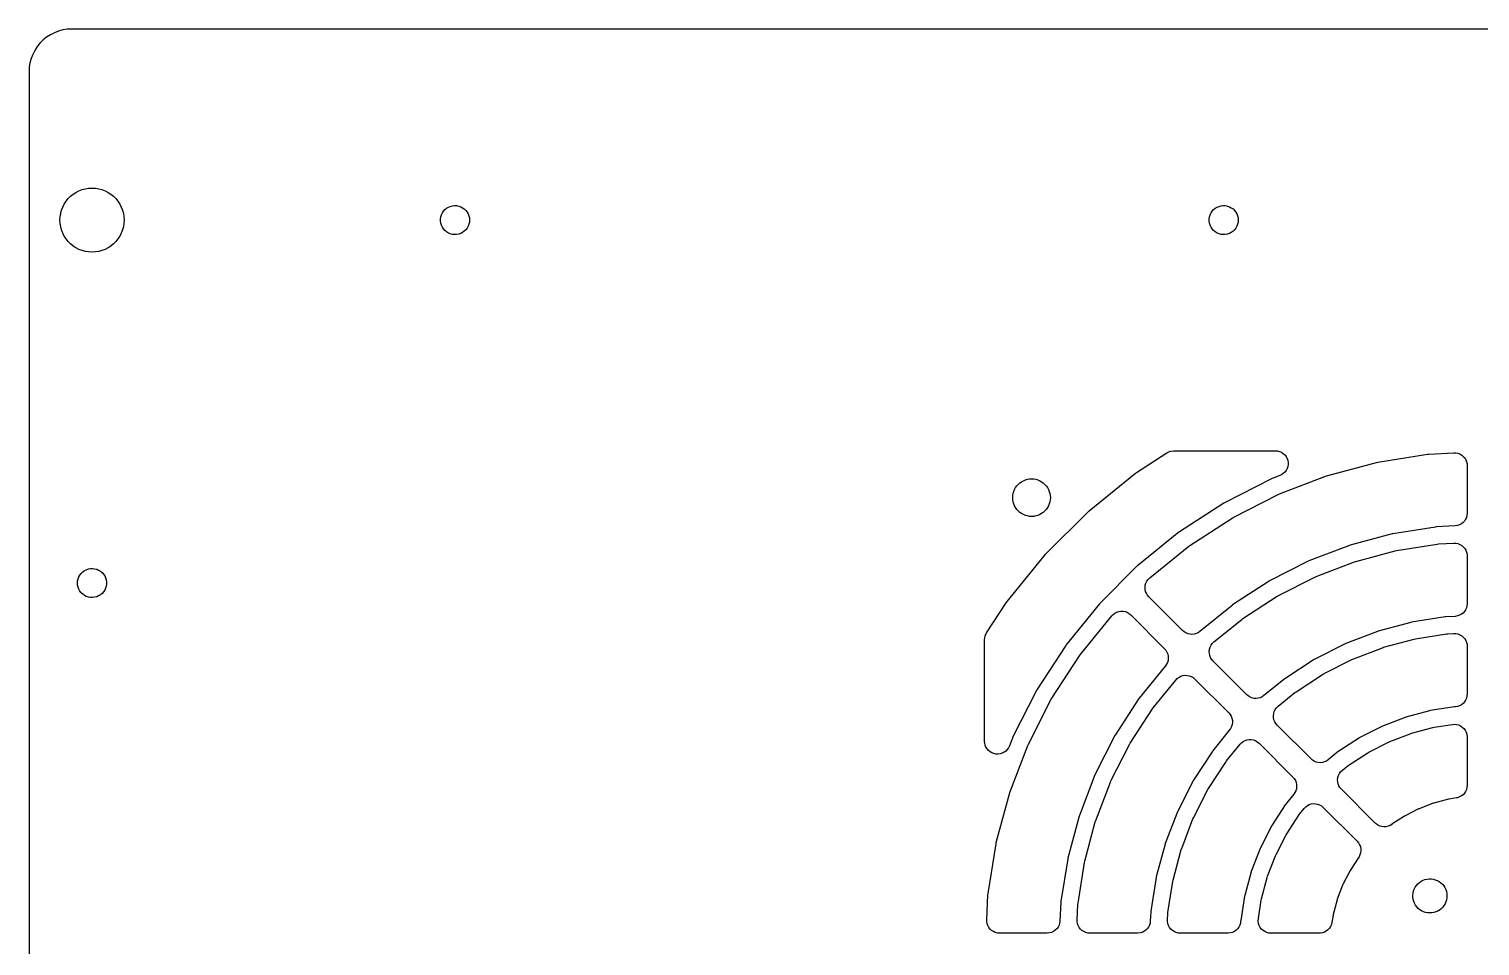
# Model space of a CAD drawing. Header units: metres. Extents: x -320 to 320, y -107 to 107.
# Drawn here: x -319.9 to -150, y 0 to 107.4 of the extents above; entities that cross this region are included whole.
import ezdxf

# ---------------------------------------------------------------- set-up
doc = ezdxf.new("R2010")
doc.units = ezdxf.units.M

msp = doc.modelspace()

# ---------------------------------------------------------------- linework, layer by layer
for p, q in [((-316.42, 107.13), (-316.909, 106.943)), ((-315.915, 107.266), (-316.42, 107.13)), ((-315.398, 107.348), (-315.915, 107.266)), ((-314.875, 107.375), (-315.398, 107.348)), ((314.875, 107.375), (-314.875, 107.375)), ((-318.591, 105.721), (-318.92, 105.314)), ((-318.221, 106.091), (-318.591, 105.721)), ((-317.814, 106.42), (-318.221, 106.091)), ((-317.375, 106.705), (-317.814, 106.42)), ((-316.909, 106.943), (-317.375, 106.705)), ((-319.63, 103.92), (-319.766, 103.415)), ((-319.443, 104.409), (-319.63, 103.92)), ((-319.205, 104.875), (-319.443, 104.409)), ((-318.92, 105.314), (-319.205, 104.875)), ((-319.848, 102.898), (-319.875, 102.375)), ((-319.875, 102.375), (-319.875, -102.375)), ((-319.766, 103.415), (-319.848, 102.898)), ((-314.375, 88.2476), (-314.025, 88.4258)), ((-314.025, 88.4258), (-313.659, 88.5665)), ((-313.659, 88.5665), (-313.28, 88.668)), ((-313.28, 88.668), (-312.892, 88.7294)), ((-312.892, 88.7294), (-312.5, 88.75)), ((-312.5, 88.75), (-312.108, 88.7294)), ((-312.108, 88.7294), (-311.72, 88.668)), ((-311.72, 88.668), (-311.341, 88.5665)), ((-311.341, 88.5665), (-310.975, 88.4258)), ((-310.975, 88.4258), (-310.625, 88.2476)), ((-315.926, 86.5253), (-315.748, 86.875)), ((-315.748, 86.875), (-315.534, 87.2042)), ((-315.534, 87.2042), (-315.287, 87.5092)), ((-315.287, 87.5092), (-315.009, 87.7868)), ((-315.009, 87.7868), (-314.704, 88.0338)), ((-314.704, 88.0338), (-314.375, 88.2476)), ((-310.625, 88.2476), (-310.296, 88.0338)), ((-310.296, 88.0338), (-309.991, 87.7868)), ((-309.991, 87.7868), (-309.713, 87.5092)), ((-309.713, 87.5092), (-309.466, 87.2042)), ((-309.466, 87.2042), (-309.252, 86.875)), ((-309.252, 86.875), (-309.074, 86.5253)), ((-270.549, 86.6089), (-270.309, 86.6717)), ((-270.309, 86.6717), (-270.062, 86.6989)), ((-270.062, 86.6989), (-269.814, 86.6898)), ((-269.814, 86.6898), (-269.57, 86.6447)), ((-269.57, 86.6447), (-269.335, 86.5646)), ((-180.549, 86.6089), (-180.309, 86.6717)), ((-180.309, 86.6717), (-180.062, 86.6989)), ((-180.062, 86.6989), (-179.814, 86.6898)), ((-179.814, 86.6898), (-179.57, 86.6447)), ((-179.57, 86.6447), (-179.335, 86.5646)), ((-316.25, 85), (-316.229, 85.392)), ((-316.229, 84.608), (-316.25, 85)), ((-316.229, 85.392), (-316.168, 85.7797)), ((-316.168, 85.7797), (-316.066, 86.1588)), ((-316.066, 86.1588), (-315.926, 86.5253)), ((-309.074, 86.5253), (-308.934, 86.1588)), ((-308.934, 86.1588), (-308.832, 85.7797)), ((-308.832, 85.7797), (-308.771, 85.392)), ((-308.771, 85.392), (-308.75, 85)), ((-308.75, 85), (-308.771, 84.608)), ((-271.695, 85.1241), (-271.659, 85.3696)), ((-271.695, 84.8759), (-271.695, 85.1241)), ((-271.659, 85.3696), (-271.588, 85.6073)), ((-271.588, 85.6073), (-271.482, 85.832)), ((-271.482, 85.832), (-271.346, 86.039)), ((-271.346, 86.039), (-271.18, 86.2238)), ((-271.18, 86.2238), (-270.989, 86.3826)), ((-270.989, 86.3826), (-270.777, 86.5119)), ((-270.777, 86.5119), (-270.549, 86.6089)), ((-269.335, 86.5646), (-269.114, 86.4511)), ((-269.114, 86.4511), (-268.913, 86.3067)), ((-268.913, 86.3067), (-268.734, 86.1344)), ((-268.734, 86.1344), (-268.582, 85.938)), ((-268.582, 85.938), (-268.461, 85.7216)), ((-268.461, 85.7216), (-268.372, 85.4898)), ((-268.372, 85.4898), (-268.318, 85.2475)), ((-268.318, 85.2475), (-268.3, 85)), ((-268.3, 85), (-268.318, 84.7525)), ((-181.695, 85.1241), (-181.659, 85.3696)), ((-181.695, 84.8759), (-181.695, 85.1241)), ((-181.659, 85.3696), (-181.588, 85.6073)), ((-181.588, 85.6073), (-181.482, 85.832)), ((-181.482, 85.832), (-181.346, 86.039)), ((-181.346, 86.039), (-181.18, 86.2238)), ((-181.18, 86.2238), (-180.989, 86.3826)), ((-180.989, 86.3826), (-180.777, 86.5119)), ((-180.777, 86.5119), (-180.549, 86.6089)), ((-179.335, 86.5646), (-179.114, 86.4511)), ((-179.114, 86.4511), (-178.913, 86.3067)), ((-178.913, 86.3067), (-178.734, 86.1344)), ((-178.734, 86.1344), (-178.582, 85.938)), ((-178.582, 85.938), (-178.461, 85.7216)), ((-178.461, 85.7216), (-178.372, 85.4898)), ((-178.372, 85.4898), (-178.318, 85.2475)), ((-178.318, 85.2475), (-178.3, 85)), ((-178.3, 85), (-178.318, 84.7525)), ((-316.168, 84.2203), (-316.229, 84.608)), ((-316.066, 83.8412), (-316.168, 84.2203)), ((-315.926, 83.4747), (-316.066, 83.8412)), ((-315.748, 83.125), (-315.926, 83.4747)), ((-309.074, 83.4747), (-309.252, 83.125)), ((-308.934, 83.8412), (-309.074, 83.4747)), ((-308.832, 84.2203), (-308.934, 83.8412)), ((-308.771, 84.608), (-308.832, 84.2203)), ((-271.659, 84.6304), (-271.695, 84.8759)), ((-271.588, 84.3927), (-271.659, 84.6304)), ((-271.482, 84.168), (-271.588, 84.3927)), ((-271.346, 83.961), (-271.482, 84.168)), ((-271.18, 83.7762), (-271.346, 83.961)), ((-270.989, 83.6174), (-271.18, 83.7762)), ((-270.777, 83.4881), (-270.989, 83.6174)), ((-270.549, 83.3911), (-270.777, 83.4881)), ((-270.309, 83.3283), (-270.549, 83.3911)), ((-270.062, 83.3011), (-270.309, 83.3283)), ((-269.814, 83.3102), (-270.062, 83.3011)), ((-269.57, 83.3553), (-269.814, 83.3102)), ((-269.335, 83.4354), (-269.57, 83.3553)), ((-269.114, 83.5489), (-269.335, 83.4354)), ((-268.913, 83.6933), (-269.114, 83.5489)), ((-268.734, 83.8656), (-268.913, 83.6933)), ((-268.582, 84.062), (-268.734, 83.8656)), ((-268.461, 84.2784), (-268.582, 84.062)), ((-268.372, 84.5102), (-268.461, 84.2784)), ((-268.318, 84.7525), (-268.372, 84.5102)), ((-181.659, 84.6304), (-181.695, 84.8759)), ((-181.588, 84.3927), (-181.659, 84.6304)), ((-181.482, 84.168), (-181.588, 84.3927)), ((-181.346, 83.961), (-181.482, 84.168)), ((-181.18, 83.7762), (-181.346, 83.961)), ((-180.989, 83.6174), (-181.18, 83.7762)), ((-180.777, 83.4881), (-180.989, 83.6174)), ((-180.549, 83.3911), (-180.777, 83.4881)), ((-180.309, 83.3283), (-180.549, 83.3911)), ((-180.062, 83.3011), (-180.309, 83.3283)), ((-179.814, 83.3102), (-180.062, 83.3011)), ((-179.57, 83.3553), (-179.814, 83.3102)), ((-179.335, 83.4354), (-179.57, 83.3553)), ((-179.114, 83.5489), (-179.335, 83.4354)), ((-178.913, 83.6933), (-179.114, 83.5489)), ((-178.734, 83.8656), (-178.913, 83.6933)), ((-178.582, 84.062), (-178.734, 83.8656)), ((-178.461, 84.2784), (-178.582, 84.062)), ((-178.372, 84.5102), (-178.461, 84.2784)), ((-178.318, 84.7525), (-178.372, 84.5102)), ((-315.534, 82.7958), (-315.748, 83.125)), ((-315.287, 82.4908), (-315.534, 82.7958)), ((-315.009, 82.2132), (-315.287, 82.4908)), ((-314.704, 81.9662), (-315.009, 82.2132)), ((-314.375, 81.7524), (-314.704, 81.9662)), ((-314.025, 81.5742), (-314.375, 81.7524)), ((-313.659, 81.4335), (-314.025, 81.5742)), ((-310.975, 81.5742), (-311.341, 81.4335)), ((-310.625, 81.7524), (-310.975, 81.5742)), ((-310.296, 81.9662), (-310.625, 81.7524)), ((-309.991, 82.2132), (-310.296, 81.9662)), ((-309.713, 82.4908), (-309.991, 82.2132)), ((-309.466, 82.7958), (-309.713, 82.4908)), ((-309.252, 83.125), (-309.466, 82.7958)), ((-313.28, 81.3319), (-313.659, 81.4335)), ((-312.892, 81.2705), (-313.28, 81.3319)), ((-312.5, 81.25), (-312.892, 81.2705)), ((-312.108, 81.2705), (-312.5, 81.25)), ((-311.72, 81.3319), (-312.108, 81.2705)), ((-311.341, 81.4335), (-311.72, 81.3319)), ((-190.197, 55.4605), (-186.659, 57.758)), ((-186.659, 57.758), (-186.441, 57.8753)), ((-186.441, 57.8753), (-186.207, 57.9551)), ((-186.207, 57.9551), (-185.843, 58)), ((-185.843, 58), (-173.962, 58)), ((-173.962, 58), (-173.715, 57.9795)), ((-173.715, 57.9795), (-173.475, 57.9187)), ((-173.475, 57.9187), (-173.248, 57.8192)), ((-173.248, 57.8192), (-173.041, 57.6837)), ((-173.041, 57.6837), (-172.859, 57.5159)), ((-172.859, 57.5159), (-172.706, 57.3204)), ((-172.706, 57.3204), (-172.588, 57.1025)), ((-172.588, 57.1025), (-172.508, 56.8682)), ((-172.508, 56.1318), (-172.588, 55.8975)), ((-172.508, 56.8682), (-172.467, 56.6239)), ((-172.467, 56.3761), (-172.508, 56.1318)), ((-172.467, 56.6239), (-172.467, 56.3761)), ((-167.821, 55.1024), (-162.118, 56.6307)), ((-162.118, 56.6307), (-161.964, 56.6633)), ((-161.964, 56.6633), (-156.132, 57.5871)), ((-156.132, 57.5871), (-155.975, 57.6035)), ((-155.975, 57.6035), (-153.079, 57.7553)), ((-153.079, 57.7553), (-152.831, 57.7478)), ((-152.831, 57.7478), (-152.588, 57.6996)), ((-152.588, 57.6996), (-152.356, 57.6121)), ((-152.356, 57.6121), (-152.142, 57.4877)), ((-152.142, 57.4877), (-151.951, 57.3297)), ((-151.951, 57.3297), (-151.789, 57.1424)), ((-151.789, 57.1424), (-151.66, 56.931)), ((-151.66, 56.931), (-151.567, 56.7012)), ((-151.567, 56.7012), (-151.514, 56.4593)), ((-151.514, 56.4593), (-151.5, 56.2574)), ((-151.5, 56.2574), (-151.5, 50.6782)), ((-203.874, 54.2227), (-203.672, 54.3657)), ((-203.672, 54.3657), (-203.456, 54.4852)), ((-203.456, 54.4852), (-203.228, 54.5798)), ((-203.228, 54.5798), (-202.99, 54.6482)), ((-202.99, 54.6482), (-202.747, 54.6896)), ((-202.747, 54.6896), (-202.5, 54.7035)), ((-202.5, 54.7035), (-202.253, 54.6896)), ((-202.253, 54.6896), (-202.01, 54.6482)), ((-202.01, 54.6482), (-201.772, 54.5798)), ((-201.772, 54.5798), (-201.544, 54.4852)), ((-201.544, 54.4852), (-201.328, 54.3657)), ((-201.328, 54.3657), (-201.126, 54.2227)), ((-195.774, 50.9548), (-190.324, 55.3682)), ((-190.324, 55.3682), (-190.197, 55.4605)), ((-174.405, 54.7187), (-179.923, 51.9072)), ((-174.334, 54.7507), (-174.405, 54.7187)), ((-173.425, 55.0996), (-174.334, 54.7507)), ((-173.483, 52.9377), (-167.971, 55.0539)), ((-173.248, 55.1808), (-173.425, 55.0996)), ((-173.041, 55.3163), (-173.248, 55.1808)), ((-172.859, 55.4841), (-173.041, 55.3163)), ((-172.706, 55.6796), (-172.859, 55.4841)), ((-172.588, 55.8975), (-172.706, 55.6796)), ((-167.971, 55.0539), (-167.821, 55.1024)), ((-204.703, 52.5), (-204.69, 52.7467)), ((-204.69, 52.7467), (-204.648, 52.9903)), ((-204.648, 52.9903), (-204.58, 53.2278)), ((-204.58, 53.2278), (-204.485, 53.456)), ((-204.485, 53.456), (-204.366, 53.6723)), ((-204.366, 53.6723), (-204.223, 53.8738)), ((-204.223, 53.8738), (-204.058, 54.0581)), ((-204.058, 54.0581), (-203.874, 54.2227)), ((-201.126, 54.2227), (-200.942, 54.0581)), ((-200.942, 54.0581), (-200.777, 53.8738)), ((-200.777, 53.8738), (-200.634, 53.6723)), ((-200.634, 53.6723), (-200.515, 53.456)), ((-200.515, 53.456), (-200.42, 53.2278)), ((-200.42, 53.2278), (-200.352, 52.9903)), ((-200.352, 52.9903), (-200.31, 52.7467)), ((-200.31, 52.7467), (-200.297, 52.5)), ((-178.888, 50.193), (-173.627, 52.8738)), ((-173.627, 52.8738), (-173.483, 52.9377)), ((-204.69, 52.2533), (-204.703, 52.5)), ((-204.648, 52.0097), (-204.69, 52.2533)), ((-204.58, 51.7722), (-204.648, 52.0097)), ((-204.485, 51.5439), (-204.58, 51.7722)), ((-204.366, 51.3277), (-204.485, 51.5439)), ((-204.223, 51.1262), (-204.366, 51.3277)), ((-204.058, 50.9419), (-204.223, 51.1262)), ((-200.777, 51.1262), (-200.942, 50.9419)), ((-200.634, 51.3277), (-200.777, 51.1262)), ((-200.515, 51.5439), (-200.634, 51.3277)), ((-200.42, 51.7722), (-200.515, 51.5439)), ((-200.352, 52.0097), (-200.42, 51.7722)), ((-200.31, 52.2533), (-200.352, 52.0097)), ((-200.297, 52.5), (-200.31, 52.2533)), ((-179.991, 51.868), (-185.185, 48.495)), ((-179.923, 51.9072), (-179.991, 51.868)), ((-203.874, 50.7773), (-204.058, 50.9419)), ((-203.672, 50.6343), (-203.874, 50.7773)), ((-203.456, 50.5147), (-203.672, 50.6343)), ((-203.228, 50.4202), (-203.456, 50.5147)), ((-202.99, 50.3518), (-203.228, 50.4202)), ((-202.747, 50.3104), (-202.99, 50.3518)), ((-202.5, 50.2965), (-202.747, 50.3104)), ((-202.253, 50.3104), (-202.5, 50.2965)), ((-202.01, 50.3518), (-202.253, 50.3104)), ((-201.772, 50.4202), (-202.01, 50.3518)), ((-201.544, 50.5147), (-201.772, 50.4202)), ((-201.328, 50.6343), (-201.544, 50.5147)), ((-201.126, 50.7773), (-201.328, 50.6343)), ((-200.942, 50.9419), (-201.126, 50.7773)), ((-200.85, 45.8911), (-195.891, 50.8497)), ((-195.891, 50.8497), (-195.774, 50.9548)), ((-183.977, 46.8984), (-179.024, 50.1145)), ((-179.024, 50.1145), (-178.888, 50.193)), ((-152.397, 49.3045), (-152.632, 49.2241)), ((-152.18, 49.4224), (-152.397, 49.3045)), ((-151.984, 49.5746), (-152.18, 49.4224)), ((-151.816, 49.7568), (-151.984, 49.5746)), ((-151.681, 49.9642), (-151.816, 49.7568)), ((-151.581, 50.1911), (-151.681, 49.9642)), ((-151.52, 50.4313), (-151.581, 50.1911)), ((-151.5, 50.6782), (-151.52, 50.4313)), ((-185.249, 48.4489), (-190.062, 44.5514)), ((-185.185, 48.495), (-185.249, 48.4489)), ((-160.295, 48.2451), (-165.207, 46.929)), ((-160.218, 48.2614), (-160.295, 48.2451)), ((-155.195, 49.0569), (-160.218, 48.2614)), ((-155.117, 49.0651), (-155.195, 49.0569)), ((-152.921, 49.1802), (-155.117, 49.0651)), ((-152.632, 49.2241), (-152.921, 49.1802)), ((-200.955, 45.7745), (-200.85, 45.8911)), ((-188.656, 43.12), (-184.104, 46.8061)), ((-184.104, 46.8061), (-183.977, 46.8984)), ((-165.282, 46.9047), (-170.029, 45.0823)), ((-165.207, 46.929), (-165.282, 46.9047)), ((-164.551, 45.037), (-159.917, 46.2786)), ((-159.917, 46.2786), (-159.764, 46.3113)), ((-159.764, 46.3113), (-155.025, 47.0618)), ((-155.025, 47.0618), (-154.869, 47.0782)), ((-154.869, 47.0782), (-153.079, 47.172)), ((-153.079, 47.172), (-152.831, 47.1645)), ((-152.831, 47.1645), (-152.588, 47.1163)), ((-152.588, 47.1163), (-152.356, 47.0288)), ((-152.356, 47.0288), (-152.142, 46.9044)), ((-152.142, 46.9044), (-151.951, 46.7463)), ((-151.951, 46.7463), (-151.789, 46.5591)), ((-151.789, 46.5591), (-151.66, 46.3477)), ((-151.66, 46.3477), (-151.567, 46.1179)), ((-151.567, 46.1179), (-151.514, 45.876)), ((-151.514, 45.876), (-151.5, 45.6741)), ((-312.93, 44.1447), (-312.686, 44.1898)), ((-312.686, 44.1898), (-312.438, 44.1989)), ((-312.438, 44.1989), (-312.191, 44.1717)), ((-312.191, 44.1717), (-311.951, 44.1089)), ((-205.368, 40.3243), (-200.955, 45.7745)), ((-190.12, 44.4989), (-194.499, 40.1199)), ((-190.062, 44.5514), (-190.12, 44.4989)), ((-170.101, 45.0504), (-174.632, 42.7418)), ((-170.029, 45.0823), (-170.101, 45.0504)), ((-169.179, 43.2693), (-164.7, 44.9885)), ((-164.7, 44.9885), (-164.551, 45.037)), ((-151.5, 45.6741), (-151.5, 40.0948)), ((-314.2, 42.5), (-314.182, 42.7475)), ((-314.182, 42.2525), (-314.2, 42.5)), ((-314.182, 42.7475), (-314.128, 42.9898)), ((-314.128, 42.9898), (-314.039, 43.2216)), ((-314.039, 43.2216), (-313.918, 43.438)), ((-313.918, 43.438), (-313.766, 43.6344)), ((-313.766, 43.6344), (-313.587, 43.8067)), ((-313.587, 43.8067), (-313.386, 43.9511)), ((-313.386, 43.9511), (-313.165, 44.0646)), ((-313.165, 44.0646), (-312.93, 44.1447)), ((-311.951, 44.1089), (-311.723, 44.0119)), ((-311.723, 44.0119), (-311.511, 43.8826)), ((-311.511, 43.8826), (-311.32, 43.7238)), ((-311.32, 43.7238), (-311.154, 43.539)), ((-311.154, 43.539), (-311.018, 43.332)), ((-311.018, 43.332), (-310.912, 43.1073)), ((-310.912, 43.1073), (-310.841, 42.8696)), ((-310.841, 42.8696), (-310.805, 42.6241)), ((-310.805, 42.6241), (-310.805, 42.3759)), ((-189.18, 42.2621), (-189.109, 42.4995)), ((-189.109, 42.4995), (-189, 42.7221)), ((-189, 42.7221), (-188.856, 42.9237)), ((-188.856, 42.9237), (-188.656, 43.12)), ((-174.7, 42.7025), (-178.964, 39.9329)), ((-174.632, 42.7418), (-174.7, 42.7025)), ((-173.597, 41.0276), (-169.322, 43.2054)), ((-169.322, 43.2054), (-169.179, 43.2693)), ((-314.128, 42.0102), (-314.182, 42.2525)), ((-314.039, 41.7784), (-314.128, 42.0102)), ((-313.918, 41.562), (-314.039, 41.7784)), ((-313.766, 41.3656), (-313.918, 41.562)), ((-313.587, 41.1933), (-313.766, 41.3656)), ((-313.386, 41.0489), (-313.587, 41.1933)), ((-313.165, 40.9354), (-313.386, 41.0489)), ((-312.93, 40.8553), (-313.165, 40.9354)), ((-312.686, 40.8102), (-312.93, 40.8553)), ((-312.438, 40.8011), (-312.686, 40.8102)), ((-312.191, 40.8283), (-312.438, 40.8011)), ((-311.951, 40.8911), (-312.191, 40.8283)), ((-311.723, 40.9881), (-311.951, 40.8911)), ((-311.511, 41.1174), (-311.723, 40.9881)), ((-311.32, 41.2762), (-311.511, 41.1174)), ((-311.154, 41.461), (-311.32, 41.2762)), ((-311.018, 41.668), (-311.154, 41.461)), ((-310.912, 41.8927), (-311.018, 41.668)), ((-310.841, 42.1304), (-310.912, 41.8927)), ((-310.805, 42.3759), (-310.841, 42.1304)), ((-189.21, 42.0162), (-189.18, 42.2621)), ((-189.2, 41.7687), (-189.21, 42.0162)), ((-189.149, 41.5262), (-189.2, 41.7687)), ((-189.059, 41.2955), (-189.149, 41.5262)), ((-188.932, 41.0826), (-189.059, 41.2955)), ((-188.772, 40.8936), (-188.932, 41.0826)), ((-184.811, 36.9322), (-188.772, 40.8936)), ((-177.756, 38.3363), (-173.732, 40.9491)), ((-173.732, 40.9491), (-173.597, 41.0276)), ((-207.758, 36.6595), (-205.461, 40.1973)), ((-205.461, 40.1973), (-205.368, 40.3243)), ((-194.551, 40.0616), (-198.449, 35.2486)), ((-194.499, 40.1199), (-194.551, 40.0616)), ((-192.75, 38.983), (-192.53, 39.0966)), ((-192.53, 39.0966), (-192.294, 39.1726)), ((-192.294, 39.1726), (-192.049, 39.2086)), ((-192.049, 39.2086), (-191.802, 39.2038)), ((-191.802, 39.2038), (-191.558, 39.1584)), ((-191.558, 39.1584), (-191.325, 39.0734)), ((-191.325, 39.0734), (-191.11, 38.9513)), ((-179.028, 39.8868), (-182.806, 36.8271)), ((-178.964, 39.9329), (-179.028, 39.8868)), ((-151.816, 39.1735), (-151.984, 38.9912)), ((-151.681, 39.3809), (-151.816, 39.1735)), ((-151.581, 39.6078), (-151.681, 39.3809)), ((-151.52, 39.8479), (-151.581, 39.6078)), ((-151.5, 40.0948), (-151.52, 39.8479)), ((-196.806, 34.1036), (-193.12, 38.6556)), ((-193.12, 38.6556), (-192.949, 38.8346)), ((-192.949, 38.8346), (-192.75, 38.983)), ((-191.11, 38.9513), (-190.894, 38.7723)), ((-190.894, 38.7723), (-186.932, 34.8109)), ((-181.141, 35.6055), (-177.883, 38.244)), ((-177.883, 38.244), (-177.756, 38.3363)), ((-158.095, 37.893), (-161.936, 36.8637)), ((-158.018, 37.9094), (-158.095, 37.893)), ((-154.089, 38.5316), (-158.018, 37.9094)), ((-154.011, 38.5398), (-154.089, 38.5316)), ((-152.921, 38.5969), (-154.011, 38.5398)), ((-152.632, 38.6407), (-152.921, 38.5969)), ((-152.397, 38.7212), (-152.632, 38.6407)), ((-152.18, 38.8391), (-152.397, 38.7212)), ((-151.984, 38.9912), (-152.18, 38.8391)), ((-208, 35.8425), (-207.98, 36.0894)), ((-208, 23.9621), (-208, 35.8425)), ((-207.98, 36.0894), (-207.919, 36.3296)), ((-207.919, 36.3296), (-207.758, 36.6595)), ((-184.649, 36.7916), (-184.811, 36.9322)), ((-184.439, 36.6601), (-184.649, 36.7916)), ((-184.21, 36.565), (-184.439, 36.6601)), ((-183.969, 36.5089), (-184.21, 36.565)), ((-183.721, 36.4931), (-183.969, 36.5089)), ((-183.475, 36.5184), (-183.721, 36.4931)), ((-183.236, 36.5838), (-183.475, 36.5184)), ((-183.011, 36.6877), (-183.236, 36.5838)), ((-182.806, 36.8271), (-183.011, 36.6877)), ((-162.011, 36.8393), (-165.724, 35.414)), ((-161.936, 36.8637), (-162.011, 36.8393)), ((-161.28, 34.9717), (-157.717, 35.9265)), ((-157.717, 35.9265), (-157.563, 35.9592)), ((-157.563, 35.9592), (-153.919, 36.5364)), ((-153.919, 36.5364), (-153.763, 36.5528)), ((-153.763, 36.5528), (-153.078, 36.5887)), ((-153.078, 36.5887), (-152.831, 36.5811)), ((-152.831, 36.5811), (-152.588, 36.533)), ((-152.588, 36.533), (-152.356, 36.4455)), ((-152.356, 36.4455), (-152.142, 36.321)), ((-152.142, 36.321), (-151.951, 36.163)), ((-151.951, 36.163), (-151.789, 35.9757)), ((-151.789, 35.9757), (-151.66, 35.7643)), ((-151.66, 35.7643), (-151.567, 35.5345)), ((-198.495, 35.1852), (-201.868, 29.9912)), ((-200.114, 29.0243), (-196.898, 33.9766)), ((-198.449, 35.2486), (-198.495, 35.1852)), ((-196.898, 33.9766), (-196.806, 34.1036)), ((-186.932, 34.8109), (-186.772, 34.6219)), ((-186.772, 34.6219), (-186.645, 34.409)), ((-186.645, 34.409), (-186.555, 34.1783)), ((-186.555, 34.1783), (-186.504, 33.9358)), ((-181.696, 34.5018), (-181.665, 34.7476)), ((-181.686, 34.2543), (-181.696, 34.5018)), ((-181.635, 34.0118), (-181.686, 34.2543)), ((-181.665, 34.7476), (-181.595, 34.9851)), ((-181.545, 33.781), (-181.635, 34.0118)), ((-181.595, 34.9851), (-181.486, 35.2076)), ((-181.486, 35.2076), (-181.342, 35.4093)), ((-181.342, 35.4093), (-181.141, 35.6055)), ((-165.796, 35.382), (-169.34, 33.5763)), ((-165.724, 35.414), (-165.796, 35.382)), ((-164.874, 33.601), (-161.43, 34.9232)), ((-161.43, 34.9232), (-161.28, 34.9717)), ((-151.567, 35.5345), (-151.514, 35.2926)), ((-151.514, 35.2926), (-151.5, 35.0907)), ((-151.5, 35.0907), (-151.5, 29.5115)), ((-186.827, 32.8063), (-189.887, 29.0279)), ((-186.704, 32.9824), (-186.827, 32.8063)), ((-186.595, 33.205), (-186.704, 32.9824)), ((-186.525, 33.4424), (-186.595, 33.205)), ((-186.494, 33.6883), (-186.525, 33.4424)), ((-186.504, 33.9358), (-186.494, 33.6883)), ((-181.418, 33.5682), (-181.545, 33.781)), ((-181.258, 33.3792), (-181.418, 33.5682)), ((-177.296, 29.4178), (-181.258, 33.3792)), ((-169.408, 33.5371), (-172.744, 31.3708)), ((-169.34, 33.5763), (-169.408, 33.5371)), ((-168.305, 31.8621), (-165.018, 33.5371)), ((-165.018, 33.5371), (-164.874, 33.601)), ((-188.244, 27.8829), (-185.606, 31.1411)), ((-185.606, 31.1411), (-185.434, 31.3201)), ((-185.434, 31.3201), (-185.236, 31.4685)), ((-185.236, 31.4685), (-185.016, 31.5822)), ((-185.016, 31.5822), (-184.78, 31.6581)), ((-184.78, 31.6581), (-184.535, 31.6942)), ((-184.535, 31.6942), (-184.287, 31.6894)), ((-184.287, 31.6894), (-184.044, 31.6439)), ((-184.044, 31.6439), (-183.811, 31.559)), ((-183.811, 31.559), (-183.595, 31.4369)), ((-183.595, 31.4369), (-183.379, 31.2578)), ((-183.379, 31.2578), (-179.418, 27.2964)), ((-172.807, 31.3246), (-175.292, 29.3127)), ((-172.744, 31.3708), (-172.807, 31.3246)), ((-171.535, 29.7742), (-168.441, 31.7836)), ((-168.441, 31.7836), (-168.305, 31.8621)), ((-201.907, 29.9233), (-204.719, 24.4054)), ((-202.874, 23.6268), (-200.193, 28.8883)), ((-201.868, 29.9912), (-201.907, 29.9233)), ((-200.193, 28.8883), (-200.114, 29.0243)), ((-189.933, 28.9644), (-192.703, 24.6995)), ((-189.887, 29.0279), (-189.933, 28.9644)), ((-177.134, 29.2772), (-177.296, 29.4178)), ((-176.924, 29.1457), (-177.134, 29.2772)), ((-176.695, 29.0506), (-176.924, 29.1457)), ((-176.454, 28.9944), (-176.695, 29.0506)), ((-176.207, 28.9787), (-176.454, 28.9944)), ((-175.96, 29.0039), (-176.207, 28.9787)), ((-175.721, 29.0694), (-175.96, 29.0039)), ((-175.497, 29.1732), (-175.721, 29.0694)), ((-175.292, 29.3127), (-175.497, 29.1732)), ((-173.627, 28.0911), (-171.662, 29.6819)), ((-171.662, 29.6819), (-171.535, 29.7742)), ((-151.581, 29.0244), (-151.681, 28.7976)), ((-151.52, 29.2646), (-151.581, 29.0244)), ((-151.5, 29.5115), (-151.52, 29.2646)), ((-190.949, 23.7325), (-188.336, 27.7558)), ((-188.336, 27.7558), (-188.244, 27.8829)), ((-179.418, 27.2964), (-179.258, 27.1074)), ((-174.181, 26.9873), (-174.151, 27.2332)), ((-174.151, 27.2332), (-174.08, 27.4706)), ((-174.08, 27.4706), (-173.971, 27.6932)), ((-173.971, 27.6932), (-173.827, 27.8948)), ((-173.827, 27.8948), (-173.627, 28.0911)), ((-155.894, 27.5409), (-158.666, 26.7983)), ((-155.817, 27.5573), (-155.894, 27.5409)), ((-152.983, 28.0062), (-155.817, 27.5573)), ((-152.866, 28.0185), (-152.983, 28.0062)), ((-152.632, 28.0574), (-152.866, 28.0219)), ((-152.866, 28.0219), (-152.866, 28.0185)), ((-152.397, 28.1378), (-152.632, 28.0574)), ((-152.18, 28.2557), (-152.397, 28.1378)), ((-151.984, 28.4079), (-152.18, 28.2557)), ((-151.816, 28.5902), (-151.984, 28.4079)), ((-151.681, 28.7976), (-151.816, 28.5902)), ((-179.258, 27.1074), (-179.131, 26.8946)), ((-179.081, 25.6905), (-179.19, 25.468)), ((-179.131, 26.8946), (-179.041, 26.6638)), ((-179.01, 25.928), (-179.081, 25.6905)), ((-179.041, 26.6638), (-178.99, 26.4213)), ((-178.98, 26.1738), (-179.01, 25.928)), ((-178.99, 26.4213), (-178.98, 26.1738)), ((-174.171, 26.7398), (-174.181, 26.9873)), ((-174.12, 26.4973), (-174.171, 26.7398)), ((-174.03, 26.2666), (-174.12, 26.4973)), ((-173.904, 26.0537), (-174.03, 26.2666)), ((-173.743, 25.8647), (-173.904, 26.0537)), ((-169.782, 21.9033), (-173.743, 25.8647)), ((-161.491, 25.7137), (-164.048, 24.4109)), ((-161.42, 25.7456), (-161.491, 25.7137)), ((-158.741, 26.774), (-161.42, 25.7456)), ((-158.666, 26.7983), (-158.741, 26.774)), ((-158.01, 24.9063), (-155.516, 25.5745)), ((-155.516, 25.5745), (-155.363, 25.6071)), ((-155.363, 25.6071), (-153.235, 25.9442)), ((-153.235, 25.9442), (-152.988, 25.9626)), ((-152.988, 25.9626), (-152.741, 25.9401)), ((-152.741, 25.9401), (-152.501, 25.8773)), ((-152.501, 25.8773), (-152.275, 25.7759)), ((-152.275, 25.7759), (-152.069, 25.6387)), ((-152.069, 25.6387), (-151.888, 25.4694)), ((-207.987, 23.7684), (-208, 23.9621)), ((-204.751, 24.3336), (-205.1, 23.4246)), ((-204.719, 24.4054), (-204.751, 24.3336)), ((-192.742, 24.6316), (-195.05, 20.1008)), ((-192.703, 24.6995), (-192.742, 24.6316)), ((-179.313, 25.2918), (-181.325, 22.8073)), ((-179.19, 25.468), (-179.313, 25.2918)), ((-178.091, 23.6267), (-177.92, 23.8057)), ((-177.92, 23.8057), (-177.721, 23.9541)), ((-177.721, 23.9541), (-177.501, 24.0677)), ((-177.501, 24.0677), (-177.265, 24.1437)), ((-177.265, 24.1437), (-177.02, 24.1797)), ((-177.02, 24.1797), (-176.773, 24.1749)), ((-176.773, 24.1749), (-176.529, 24.1295)), ((-176.529, 24.1295), (-176.296, 24.0445)), ((-176.296, 24.0445), (-176.081, 23.9224)), ((-176.081, 23.9224), (-175.865, 23.7434)), ((-164.116, 24.3717), (-166.523, 22.8087)), ((-164.048, 24.4109), (-164.116, 24.3717)), ((-163.013, 22.6967), (-160.713, 23.8688)), ((-160.713, 23.8688), (-160.57, 23.9326)), ((-160.57, 23.9326), (-158.159, 24.8578)), ((-158.159, 24.8578), (-158.01, 24.9063)), ((-151.888, 25.4694), (-151.738, 25.2727)), ((-151.738, 25.2727), (-151.621, 25.0538)), ((-151.621, 25.0538), (-151.543, 24.8189)), ((-151.543, 24.8189), (-151.5, 24.4627)), ((-151.5, 24.4627), (-151.5, 18.8217)), ((-207.935, 23.5262), (-207.987, 23.7684)), ((-207.844, 23.2959), (-207.935, 23.5262)), ((-207.716, 23.0838), (-207.844, 23.2959)), ((-207.555, 22.8956), (-207.716, 23.0838)), ((-207.365, 22.7366), (-207.555, 22.8956)), ((-207.151, 22.6109), (-207.365, 22.7366)), ((-206.92, 22.5221), (-207.151, 22.6109)), ((-206.677, 22.4726), (-206.92, 22.5221)), ((-206.43, 22.4638), (-206.677, 22.4726)), ((-206.184, 22.4958), (-206.43, 22.4638)), ((-205.947, 22.5677), (-206.184, 22.4958)), ((-205.725, 22.6778), (-205.947, 22.5677)), ((-205.524, 22.8228), (-205.725, 22.6778)), ((-205.35, 22.999), (-205.524, 22.8228)), ((-205.207, 23.2014), (-205.35, 22.999)), ((-205.1, 23.4246), (-205.207, 23.2014)), ((-205.054, 17.9705), (-202.938, 23.4834)), ((-202.938, 23.4834), (-202.874, 23.6268)), ((-193.205, 19.3223), (-191.028, 23.5965)), ((-191.028, 23.5965), (-190.949, 23.7325)), ((-181.371, 22.7437), (-183.537, 19.408)), ((-181.325, 22.8073), (-181.371, 22.7437)), ((-179.682, 21.6622), (-178.091, 23.6267)), ((-175.865, 23.7434), (-171.903, 19.782)), ((-166.586, 22.7626), (-167.777, 21.7982)), ((-166.523, 22.8087), (-166.586, 22.7626)), ((-165.314, 21.2121), (-163.149, 22.6181)), ((-163.149, 22.6181), (-163.013, 22.6967)), ((-181.784, 18.4409), (-179.774, 21.5352)), ((-179.774, 21.5352), (-179.682, 21.6622)), ((-169.62, 21.7627), (-169.782, 21.9033)), ((-169.41, 21.6312), (-169.62, 21.7627)), ((-169.181, 21.5361), (-169.41, 21.6312)), ((-168.94, 21.4799), (-169.181, 21.5361)), ((-168.692, 21.4642), (-168.94, 21.4799)), ((-168.446, 21.4894), (-168.692, 21.4642)), ((-168.207, 21.5549), (-168.446, 21.4894)), ((-167.982, 21.6588), (-168.207, 21.5549)), ((-167.777, 21.7982), (-167.982, 21.6588)), ((-166.313, 20.3803), (-166.112, 20.5766)), ((-166.112, 20.5766), (-165.441, 21.1198)), ((-165.441, 21.1198), (-165.314, 21.2121)), ((-195.082, 20.029), (-196.905, 15.2816)), ((-195.05, 20.1008), (-195.082, 20.029)), ((-194.989, 14.7001), (-193.269, 19.1789)), ((-193.269, 19.1789), (-193.205, 19.3223)), ((-183.576, 19.34), (-185.382, 15.796)), ((-183.537, 19.408), (-183.576, 19.34)), ((-171.903, 19.782), (-171.743, 19.5929)), ((-171.743, 19.5929), (-171.616, 19.3801)), ((-171.616, 19.3801), (-171.526, 19.1493)), ((-171.526, 19.1493), (-171.475, 18.9068)), ((-171.475, 18.9068), (-171.465, 18.6593)), ((-166.667, 19.4729), (-166.636, 19.7187)), ((-166.657, 19.2254), (-166.667, 19.4729)), ((-166.606, 18.9829), (-166.657, 19.2254)), ((-166.636, 19.7187), (-166.566, 19.9561)), ((-166.516, 18.7521), (-166.606, 18.9829)), ((-166.566, 19.9561), (-166.457, 20.1787)), ((-166.389, 18.5393), (-166.516, 18.7521)), ((-166.457, 20.1787), (-166.313, 20.3803)), ((-151.5, 18.8217), (-151.52, 18.5748)), ((-206.631, 12.1176), (-205.102, 17.8212)), ((-205.102, 17.8212), (-205.054, 17.9705)), ((-183.537, 15.0176), (-181.862, 18.305)), ((-181.862, 18.305), (-181.784, 18.4409)), ((-171.798, 17.7773), (-172.763, 16.5865)), ((-171.675, 17.9535), (-171.798, 17.7773)), ((-171.567, 18.1761), (-171.675, 17.9535)), ((-171.496, 18.4135), (-171.567, 18.1761)), ((-171.465, 18.6593), (-171.496, 18.4135)), ((-166.229, 18.3502), (-166.389, 18.5393)), ((-162.264, 14.3854), (-166.229, 18.3502)), ((-153.694, 17.1889), (-155.395, 16.733)), ((-153.617, 17.2052), (-153.694, 17.1889)), ((-152.765, 17.3401), (-153.617, 17.2052)), ((-152.632, 17.3676), (-152.765, 17.3401)), ((-152.397, 17.448), (-152.632, 17.3676)), ((-152.18, 17.5659), (-152.397, 17.448)), ((-151.984, 17.7181), (-152.18, 17.5659)), ((-151.816, 17.9003), (-151.984, 17.7181)), ((-151.681, 18.1077), (-151.816, 17.9003)), ((-151.581, 18.3346), (-151.681, 18.1077)), ((-151.52, 18.5748), (-151.581, 18.3346)), ((-185.414, 15.7243), (-186.839, 12.0112)), ((-185.382, 15.796), (-185.414, 15.7243)), ((-172.809, 16.523), (-174.372, 14.1162)), ((-172.763, 16.5865), (-172.809, 16.523)), ((-172.618, 13.1493), (-171.212, 15.3145)), ((-171.212, 15.3145), (-171.12, 15.4415)), ((-171.12, 15.4415), (-170.577, 16.1122)), ((-170.577, 16.1122), (-170.405, 16.2912)), ((-170.405, 16.2912), (-170.207, 16.4396)), ((-170.207, 16.4396), (-169.987, 16.5533)), ((-169.987, 16.5533), (-169.751, 16.6292)), ((-169.751, 16.6292), (-169.506, 16.6653)), ((-169.506, 16.6653), (-169.258, 16.6605)), ((-169.258, 16.6605), (-169.015, 16.615)), ((-169.015, 16.615), (-168.782, 16.53)), ((-168.782, 16.53), (-168.566, 16.4079)), ((-168.566, 16.4079), (-168.35, 16.2289)), ((-168.35, 16.2289), (-164.385, 12.264)), ((-157.187, 16.0453), (-158.757, 15.2455)), ((-157.115, 16.0773), (-157.187, 16.0453)), ((-155.47, 16.7086), (-157.115, 16.0773)), ((-155.395, 16.733), (-155.47, 16.7086)), ((-196.929, 15.2067), (-198.245, 10.2951)), ((-196.905, 15.2816), (-196.929, 15.2067)), ((-196.279, 9.91716), (-195.037, 14.5508)), ((-195.037, 14.5508), (-194.989, 14.7001)), ((-184.923, 11.4297), (-183.601, 14.8742)), ((-183.601, 14.8742), (-183.537, 15.0176)), ((-174.411, 14.0483), (-175.714, 11.4915)), ((-174.372, 14.1162), (-174.411, 14.0483)), ((-162.163, 14.2935), (-162.264, 14.3854)), ((-161.961, 14.1512), (-162.163, 14.2935)), ((-161.737, 14.0442), (-161.961, 14.1512)), ((-161.499, 13.9755), (-161.737, 14.0442)), ((-161.253, 13.9468), (-161.499, 13.9755)), ((-161.006, 13.9591), (-161.253, 13.9468)), ((-160.764, 14.0119), (-161.006, 13.9591)), ((-160.534, 14.1039), (-160.764, 14.0119)), ((-160.322, 14.2324), (-160.534, 14.1039)), ((-160.302, 14.2466), (-160.322, 14.2324)), ((-158.825, 15.2061), (-160.302, 14.2466)), ((-158.757, 15.2455), (-158.825, 15.2061)), ((-207.587, 6.1315), (-206.663, 11.964)), ((-206.663, 11.964), (-206.631, 12.1176)), ((-186.864, 11.9363), (-187.893, 8.09465)), ((-186.839, 12.0112), (-186.864, 11.9363)), ((-173.869, 10.713), (-172.697, 13.0134)), ((-172.697, 13.0134), (-172.618, 13.1493)), ((-164.385, 12.264), (-164.225, 12.075)), ((-164.225, 12.075), (-164.098, 11.8622)), ((-198.261, 10.2181), (-199.057, 5.1955)), ((-198.245, 10.2951), (-198.261, 10.2181)), ((-185.927, 7.71677), (-184.972, 11.2803)), ((-184.972, 11.2803), (-184.923, 11.4297)), ((-175.746, 11.4198), (-176.774, 8.74074)), ((-175.714, 11.4915), (-175.746, 11.4198)), ((-174.858, 8.15924), (-173.933, 10.5695)), ((-173.933, 10.5695), (-173.869, 10.713)), ((-164.247, 10.3024), (-165.206, 8.82471)), ((-164.232, 10.3218), (-164.247, 10.3024)), ((-164.157, 10.4356), (-164.232, 10.3218)), ((-164.049, 10.6581), (-164.157, 10.4356)), ((-164.098, 11.8622), (-164.008, 11.6314)), ((-163.978, 10.8956), (-164.049, 10.6581)), ((-164.008, 11.6314), (-163.958, 11.3889)), ((-163.947, 11.1414), (-163.978, 10.8956)), ((-163.958, 11.3889), (-163.947, 11.1414)), ((-197.062, 5.02524), (-196.311, 9.76358)), ((-196.311, 9.76358), (-196.279, 9.91716)), ((-176.798, 8.66583), (-177.541, 5.89426)), ((-176.774, 8.74074), (-176.798, 8.66583)), ((-165.245, 8.75652), (-166.045, 7.18683)), ((-165.206, 8.82471), (-165.245, 8.75652)), ((-187.909, 8.0177), (-188.532, 4.08925)), ((-187.893, 8.09465), (-187.909, 8.0177)), ((-186.536, 3.91898), (-185.959, 7.56319)), ((-185.959, 7.56319), (-185.927, 7.71677)), ((-175.574, 5.51637), (-174.906, 8.00992)), ((-174.906, 8.00992), (-174.858, 8.15924)), ((-166.077, 7.1151), (-166.709, 5.47032)), ((-166.045, 7.18683), (-166.077, 7.1151)), ((-157.693, 6.67093), (-157.58, 6.88963)), ((-157.58, 6.88963), (-157.44, 7.09279)), ((-157.44, 7.09279), (-157.277, 7.2773)), ((-157.277, 7.2773), (-157.093, 7.44037)), ((-157.093, 7.44037), (-156.89, 7.57953)), ((-156.89, 7.57953), (-156.671, 7.69267)), ((-156.671, 7.69267), (-156.44, 7.77808)), ((-156.44, 7.77808), (-156.2, 7.83446)), ((-156.2, 7.83446), (-155.955, 7.86095)), ((-155.955, 7.86095), (-155.709, 7.85716)), ((-155.709, 7.85716), (-155.465, 7.82314)), ((-155.465, 7.82314), (-155.228, 7.75941)), ((-155.228, 7.75941), (-154.999, 7.66693)), ((-154.999, 7.66693), (-154.784, 7.5471)), ((-154.784, 7.5471), (-154.585, 7.40175)), ((-154.585, 7.40175), (-154.406, 7.23308)), ((-154.406, 7.23308), (-154.249, 7.04364)), ((-154.249, 7.04364), (-154.116, 6.83629)), ((-154.116, 6.83629), (-154.009, 6.6142)), ((-207.755, 3.07851), (-207.604, 5.97536)), ((-207.604, 5.97536), (-207.587, 6.1315)), ((-199.065, 5.11745), (-199.18, 2.92149)), ((-199.057, 5.1955), (-199.065, 5.11745)), ((-177.557, 5.81731), (-178.006, 2.98299)), ((-177.541, 5.89426), (-177.557, 5.81731)), ((-175.944, 3.23465), (-175.607, 5.36279)), ((-175.607, 5.36279), (-175.574, 5.51637)), ((-166.733, 5.39542), (-167.189, 3.69386)), ((-166.709, 5.47032), (-166.733, 5.39542)), ((-157.861, 5.95546), (-157.834, 6.20027)), ((-157.857, 5.70924), (-157.861, 5.95546)), ((-157.823, 5.46536), (-157.857, 5.70924)), ((-157.834, 6.20027), (-157.778, 6.43997)), ((-157.759, 5.22751), (-157.823, 5.46536)), ((-157.778, 6.43997), (-157.693, 6.67093)), ((-157.667, 4.99928), (-157.759, 5.22751)), ((-153.987, 5.1694), (-154.087, 4.94415)), ((-154.009, 6.6142), (-153.931, 6.38072)), ((-153.916, 5.40518), (-153.987, 5.1694)), ((-153.931, 6.38072), (-153.882, 6.1394)), ((-153.875, 5.6479), (-153.916, 5.40518)), ((-153.882, 6.1394), (-153.863, 5.89389)), ((-153.863, 5.89389), (-153.875, 5.6479)), ((-197.172, 3.07851), (-197.078, 4.86909)), ((-197.078, 4.86909), (-197.062, 5.02524)), ((-188.54, 4.0112), (-188.597, 2.92149)), ((-188.532, 4.08925), (-188.54, 4.0112)), ((-186.589, 3.07849), (-186.553, 3.76282)), ((-186.553, 3.76282), (-186.536, 3.91898)), ((-167.205, 3.61696), (-167.34, 2.76534)), ((-167.189, 3.69386), (-167.205, 3.61696)), ((-157.547, 4.78416), (-157.667, 4.99928)), ((-157.402, 4.58539), (-157.547, 4.78416)), ((-157.233, 4.40599), (-157.402, 4.58539)), ((-157.044, 4.24869), (-157.233, 4.40599)), ((-156.836, 4.11584), (-157.044, 4.24869)), ((-156.614, 4.00949), (-156.836, 4.11584)), ((-156.381, 3.93123), (-156.614, 4.00949)), ((-156.139, 3.88226), (-156.381, 3.93123)), ((-155.894, 3.86333), (-156.139, 3.88226)), ((-155.648, 3.87469), (-155.894, 3.86333)), ((-155.405, 3.91621), (-155.648, 3.87469)), ((-155.169, 3.98724), (-155.405, 3.91621)), ((-154.944, 4.0867), (-155.169, 3.98724)), ((-154.733, 4.21309), (-154.944, 4.0867)), ((-154.539, 4.3645), (-154.733, 4.21309)), ((-154.365, 4.53862), (-154.539, 4.3645)), ((-154.213, 4.73282), (-154.365, 4.53862)), ((-154.087, 4.94415), (-154.213, 4.73282)), ((-207.752, 2.87613), (-207.755, 3.07851)), ((-207.711, 2.63177), (-207.752, 2.87613)), ((-207.631, 2.39746), (-207.711, 2.63177)), ((-207.513, 2.17958), (-207.631, 2.39746)), ((-207.361, 1.98409), (-207.513, 2.17958)), ((-207.179, 1.81628), (-207.361, 1.98409)), ((-206.971, 1.68079), (-207.179, 1.81628)), ((-199.925, 1.70303), (-200.148, 1.59669)), ((-199.721, 1.84476), (-199.925, 1.70303)), ((-199.544, 2.01799), (-199.721, 1.84476)), ((-199.398, 2.21802), (-199.544, 2.01799)), ((-199.287, 2.43936), (-199.398, 2.21802)), ((-199.214, 2.67601), (-199.287, 2.43936)), ((-199.18, 2.92149), (-199.214, 2.67601)), ((-197.169, 2.87613), (-197.172, 3.07851)), ((-197.128, 2.63177), (-197.169, 2.87613)), ((-197.048, 2.39746), (-197.128, 2.63177)), ((-196.93, 2.17958), (-197.048, 2.39746)), ((-196.778, 1.98409), (-196.93, 2.17958)), ((-196.595, 1.81628), (-196.778, 1.98409)), ((-196.388, 1.68079), (-196.595, 1.81628)), ((-189.341, 1.70303), (-189.565, 1.59668)), ((-189.138, 1.84476), (-189.341, 1.70303)), ((-188.961, 2.01799), (-189.138, 1.84476)), ((-188.815, 2.218), (-188.961, 2.01799)), ((-188.704, 2.43936), (-188.815, 2.218)), ((-188.63, 2.67601), (-188.704, 2.43936)), ((-188.597, 2.92149), (-188.63, 2.67601)), ((-186.586, 2.87613), (-186.589, 3.07849)), ((-186.545, 2.63177), (-186.586, 2.87613)), ((-186.464, 2.39746), (-186.545, 2.63177)), ((-186.346, 2.17958), (-186.464, 2.39746)), ((-186.194, 1.98409), (-186.346, 2.17958)), ((-186.012, 1.81628), (-186.194, 1.98409)), ((-185.805, 1.68079), (-186.012, 1.81628)), ((-178.758, 1.70305), (-178.982, 1.59669)), ((-178.555, 1.84477), (-178.758, 1.70305)), ((-178.378, 2.01802), (-178.555, 1.84477)), ((-178.231, 2.21805), (-178.378, 2.01802)), ((-178.12, 2.43941), (-178.231, 2.21805)), ((-178.047, 2.67604), (-178.12, 2.43941)), ((-178.021, 2.86627), (-178.047, 2.67604)), ((-178.019, 2.866), (-178.021, 2.86627)), ((-178.006, 2.98299), (-178.019, 2.866)), ((-175.958, 2.87613), (-175.944, 3.23465)), ((-175.917, 2.63177), (-175.958, 2.87613)), ((-175.836, 2.39746), (-175.917, 2.63177)), ((-175.718, 2.17958), (-175.836, 2.39746)), ((-175.566, 1.98409), (-175.718, 2.17958)), ((-175.384, 1.81628), (-175.566, 1.98409)), ((-175.177, 1.68079), (-175.384, 1.81628)), ((-167.991, 1.75107), (-168.208, 1.63136)), ((-167.797, 1.90485), (-167.991, 1.75107)), ((-167.63, 2.08849), (-167.797, 1.90485)), ((-167.497, 2.297), (-167.63, 2.08849)), ((-167.399, 2.52469), (-167.497, 2.297)), ((-167.34, 2.76534), (-167.399, 2.52469)), ((-206.744, 1.58127), (-206.971, 1.68079)), ((-206.504, 1.52046), (-206.744, 1.58127)), ((-206.257, 1.5), (-206.504, 1.52046)), ((-200.678, 1.5), (-206.257, 1.5)), ((-200.387, 1.52863), (-200.678, 1.5)), ((-200.148, 1.59669), (-200.387, 1.52863)), ((-196.161, 1.58127), (-196.388, 1.68079)), ((-195.921, 1.52046), (-196.161, 1.58127)), ((-195.674, 1.5), (-195.921, 1.52046)), ((-190.095, 1.5), (-195.674, 1.5)), ((-189.803, 1.52863), (-190.095, 1.5)), ((-189.565, 1.59668), (-189.803, 1.52863)), ((-185.578, 1.58127), (-185.805, 1.68079)), ((-185.338, 1.52046), (-185.578, 1.58127)), ((-185.091, 1.5), (-185.338, 1.52046)), ((-179.511, 1.5), (-185.091, 1.5)), ((-179.22, 1.52863), (-179.511, 1.5)), ((-178.982, 1.59669), (-179.22, 1.52863)), ((-174.95, 1.58127), (-175.177, 1.68079)), ((-174.71, 1.52046), (-174.95, 1.58127)), ((-174.463, 1.5), (-174.71, 1.52046)), ((-168.822, 1.5), (-174.463, 1.5)), ((-168.685, 1.5062), (-168.822, 1.5)), ((-168.441, 1.549), (-168.685, 1.5062)), ((-168.208, 1.63136), (-168.441, 1.549))]:
    msp.add_line(p, q)

doc.saveas('drawing.dxf')
